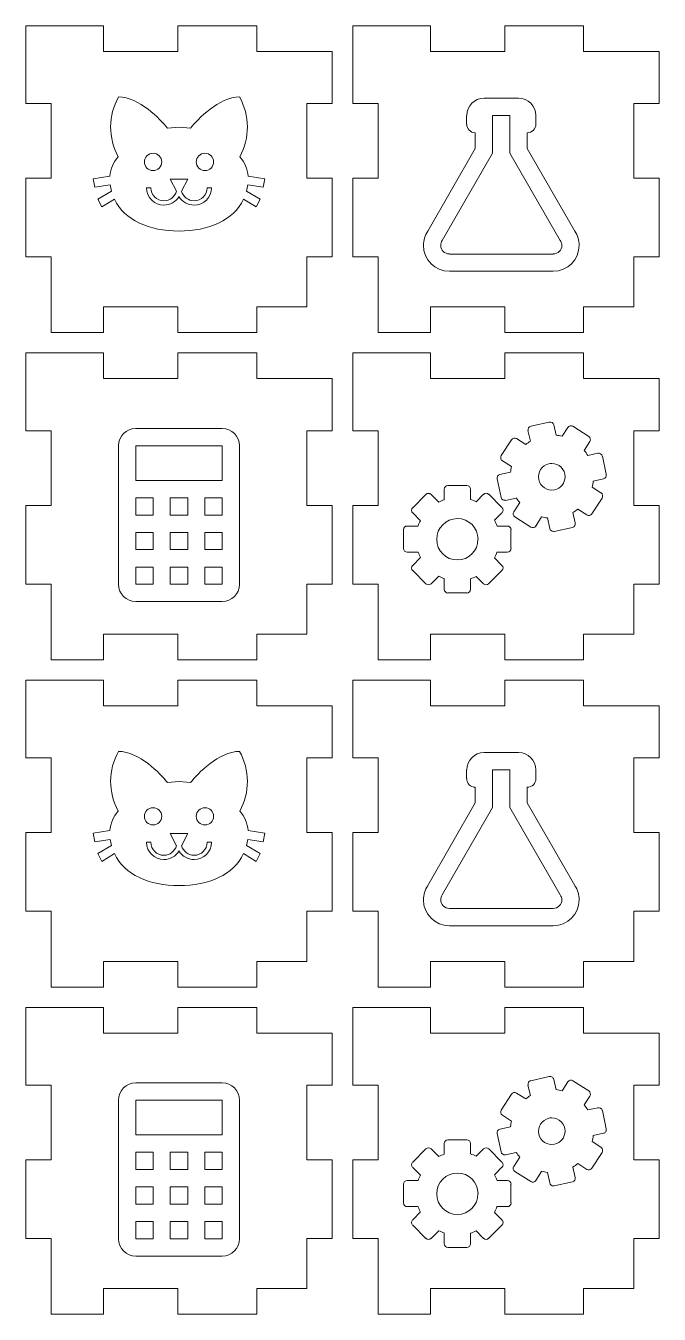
# Model space of a CAD drawing. Header units: millimetres. Extents: x 0 to 126, y 0 to 254.
# Drawn here: x 0 to 62, y 128 to 254 of the extents above; entities that cross this region are included whole.
import ezdxf

# ---------------------------------------------------------------- set-up
doc = ezdxf.new("R2010")
doc.units = ezdxf.units.MM
doc.layers.get('0').update_dxf_attribs({"lineweight": 25, "true_color": 0xffffff})
doc.layers.add('layer 1', color=3, linetype='Continuous', lineweight=25, true_color=0x00ff00)

msp = doc.modelspace()

# ---------------------------------------------------------------- linework, layer by layer
at = {"lineweight": 13}
for p, q in [((7.6, 254), (0, 254)), ((0, 246.4), (0, 254)), ((7.6, 254), (7.6, 251.5)), ((22.6, 254), (14.9, 254)), ((14.9, 254), (14.9, 251.5)), ((22.6, 254), (22.6, 251.5)), ((39.6, 254), (32, 254)), ((32, 246.4), (32, 254)), ((39.6, 254), (39.6, 251.5)), ((54.6, 254), (46.9, 254)), ((46.9, 254), (46.9, 251.5)), ((54.6, 254), (54.6, 251.5)), ((14.9, 251.5), (7.6, 251.5)), ((30, 251.5), (22.6, 251.5)), ((30, 246.4), (30, 251.5)), ((46.9, 251.5), (39.6, 251.5)), ((62, 251.5), (54.6, 251.5)), ((62, 246.4), (62, 251.5)), ((0, 246.4), (2.5, 246.4)), ((2.5, 239.1), (2.5, 246.4)), ((27.5, 239.1), (27.5, 246.4)), ((27.5, 246.4), (30, 246.4)), ((32, 246.4), (34.5, 246.4)), ((34.5, 239.1), (34.5, 246.4)), ((59.5, 239.1), (59.5, 246.4)), ((59.5, 246.4), (62, 246.4)), ((0, 231.4), (0, 239.1)), ((0, 239.1), (2.5, 239.1)), ((27.5, 239.1), (30, 239.1)), ((30, 231.4), (30, 239.1)), ((32, 231.4), (32, 239.1)), ((32, 239.1), (34.5, 239.1)), ((59.5, 239.1), (62, 239.1)), ((62, 231.4), (62, 239.1)), ((0, 231.4), (2.5, 231.4)), ((2.5, 224), (2.5, 231.4)), ((27.5, 226.5), (27.5, 231.4)), ((27.5, 231.4), (30, 231.4)), ((32, 231.4), (34.5, 231.4)), ((34.5, 224), (34.5, 231.4)), ((59.5, 226.5), (59.5, 231.4)), ((59.5, 231.4), (62, 231.4)), ((14.9, 226.5), (7.6, 226.5)), ((7.6, 226.5), (7.6, 224)), ((14.9, 226.5), (14.9, 224)), ((27.5, 226.5), (22.6, 226.5)), ((22.6, 226.5), (22.6, 224)), ((46.9, 226.5), (39.6, 226.5)), ((39.6, 226.5), (39.6, 224)), ((46.9, 226.5), (46.9, 224)), ((59.5, 226.5), (54.6, 226.5)), ((54.6, 226.5), (54.6, 224)), ((7.6, 224), (2.5, 224)), ((22.6, 224), (14.9, 224)), ((39.6, 224), (34.5, 224)), ((54.6, 224), (46.9, 224)), ((7.6, 222), (0, 222)), ((0, 214.4), (0, 222)), ((7.6, 222), (7.6, 219.5)), ((22.6, 222), (14.9, 222)), ((14.9, 222), (14.9, 219.5)), ((22.6, 222), (22.6, 219.5)), ((39.6, 222), (32, 222)), ((32, 214.4), (32, 222)), ((39.6, 222), (39.6, 219.5)), ((54.6, 222), (46.9, 222)), ((46.9, 222), (46.9, 219.5)), ((54.6, 222), (54.6, 219.5)), ((14.9, 219.5), (7.6, 219.5)), ((30, 219.5), (22.6, 219.5)), ((30, 214.4), (30, 219.5)), ((46.9, 219.5), (39.6, 219.5)), ((62, 219.5), (54.6, 219.5)), ((62, 214.4), (62, 219.5)), ((0, 214.4), (2.5, 214.4)), ((2.5, 207.1), (2.5, 214.4)), ((27.5, 207.1), (27.5, 214.4)), ((27.5, 214.4), (30, 214.4)), ((32, 214.4), (34.5, 214.4)), ((34.5, 207.1), (34.5, 214.4)), ((59.5, 207.1), (59.5, 214.4)), ((59.5, 214.4), (62, 214.4)), ((0, 199.4), (0, 207.1)), ((0, 207.1), (2.5, 207.1)), ((27.5, 207.1), (30, 207.1)), ((30, 199.4), (30, 207.1)), ((32, 199.4), (32, 207.1)), ((32, 207.1), (34.5, 207.1)), ((59.5, 207.1), (62, 207.1)), ((62, 199.4), (62, 207.1)), ((0, 199.4), (2.5, 199.4)), ((2.5, 192), (2.5, 199.4)), ((27.5, 194.5), (27.5, 199.4)), ((27.5, 199.4), (30, 199.4)), ((32, 199.4), (34.5, 199.4)), ((34.5, 192), (34.5, 199.4)), ((59.5, 194.5), (59.5, 199.4)), ((59.5, 199.4), (62, 199.4)), ((14.9, 194.5), (7.6, 194.5)), ((7.6, 194.5), (7.6, 192)), ((14.9, 194.5), (14.9, 192)), ((27.5, 194.5), (22.6, 194.5)), ((22.6, 194.5), (22.6, 192)), ((46.9, 194.5), (39.6, 194.5)), ((39.6, 194.5), (39.6, 192)), ((46.9, 194.5), (46.9, 192)), ((59.5, 194.5), (54.6, 194.5)), ((54.6, 194.5), (54.6, 192)), ((7.6, 192), (2.5, 192)), ((22.6, 192), (14.9, 192)), ((39.6, 192), (34.5, 192)), ((54.6, 192), (46.9, 192)), ((7.6, 190), (0, 190)), ((0, 182.4), (0, 190)), ((7.6, 190), (7.6, 187.5)), ((22.6, 190), (14.9, 190)), ((14.9, 190), (14.9, 187.5)), ((22.6, 190), (22.6, 187.5)), ((39.6, 190), (32, 190)), ((32, 182.4), (32, 190)), ((39.6, 190), (39.6, 187.5)), ((54.6, 190), (46.9, 190)), ((46.9, 190), (46.9, 187.5)), ((54.6, 190), (54.6, 187.5)), ((14.9, 187.5), (7.6, 187.5)), ((30, 187.5), (22.6, 187.5)), ((30, 182.4), (30, 187.5)), ((46.9, 187.5), (39.6, 187.5)), ((62, 187.5), (54.6, 187.5)), ((62, 182.4), (62, 187.5)), ((0, 182.4), (2.5, 182.4)), ((2.5, 175.1), (2.5, 182.4)), ((27.5, 175.1), (27.5, 182.4)), ((27.5, 182.4), (30, 182.4)), ((32, 182.4), (34.5, 182.4)), ((34.5, 175.1), (34.5, 182.4)), ((59.5, 175.1), (59.5, 182.4)), ((59.5, 182.4), (62, 182.4)), ((0, 167.4), (0, 175.1)), ((0, 175.1), (2.5, 175.1)), ((27.5, 175.1), (30, 175.1)), ((30, 167.4), (30, 175.1)), ((32, 167.4), (32, 175.1)), ((32, 175.1), (34.5, 175.1)), ((59.5, 175.1), (62, 175.1)), ((62, 167.4), (62, 175.1)), ((0, 167.4), (2.5, 167.4)), ((2.5, 160), (2.5, 167.4)), ((27.5, 162.5), (27.5, 167.4)), ((27.5, 167.4), (30, 167.4)), ((32, 167.4), (34.5, 167.4)), ((34.5, 160), (34.5, 167.4)), ((59.5, 162.5), (59.5, 167.4)), ((59.5, 167.4), (62, 167.4)), ((14.9, 162.5), (7.6, 162.5)), ((7.6, 162.5), (7.6, 160)), ((14.9, 162.5), (14.9, 160)), ((27.5, 162.5), (22.6, 162.5)), ((22.6, 162.5), (22.6, 160)), ((46.9, 162.5), (39.6, 162.5)), ((39.6, 162.5), (39.6, 160)), ((46.9, 162.5), (46.9, 160)), ((59.5, 162.5), (54.6, 162.5)), ((54.6, 162.5), (54.6, 160)), ((7.6, 160), (2.5, 160)), ((22.6, 160), (14.9, 160)), ((39.6, 160), (34.5, 160)), ((54.6, 160), (46.9, 160)), ((7.6, 158), (0, 158)), ((0, 150.4), (0, 158)), ((7.6, 158), (7.6, 155.5)), ((22.6, 158), (14.9, 158)), ((14.9, 158), (14.9, 155.5)), ((22.6, 158), (22.6, 155.5)), ((39.6, 158), (32, 158)), ((32, 150.4), (32, 158)), ((39.6, 158), (39.6, 155.5)), ((54.6, 158), (46.9, 158)), ((46.9, 158), (46.9, 155.5)), ((54.6, 158), (54.6, 155.5)), ((14.9, 155.5), (7.6, 155.5)), ((30, 155.5), (22.6, 155.5)), ((30, 150.4), (30, 155.5)), ((46.9, 155.5), (39.6, 155.5)), ((62, 155.5), (54.6, 155.5)), ((62, 150.4), (62, 155.5)), ((0, 150.4), (2.5, 150.4)), ((2.5, 143.1), (2.5, 150.4)), ((27.5, 143.1), (27.5, 150.4)), ((27.5, 150.4), (30, 150.4)), ((32, 150.4), (34.5, 150.4)), ((34.5, 143.1), (34.5, 150.4)), ((59.5, 143.1), (59.5, 150.4)), ((59.5, 150.4), (62, 150.4)), ((0, 135.4), (0, 143.1)), ((0, 143.1), (2.5, 143.1)), ((27.5, 143.1), (30, 143.1)), ((30, 135.4), (30, 143.1)), ((32, 135.4), (32, 143.1)), ((32, 143.1), (34.5, 143.1)), ((59.5, 143.1), (62, 143.1)), ((62, 135.4), (62, 143.1)), ((0, 135.4), (2.5, 135.4)), ((2.5, 128), (2.5, 135.4)), ((27.5, 130.5), (27.5, 135.4)), ((27.5, 135.4), (30, 135.4)), ((32, 135.4), (34.5, 135.4)), ((34.5, 128), (34.5, 135.4)), ((59.5, 130.5), (59.5, 135.4)), ((59.5, 135.4), (62, 135.4)), ((14.9, 130.5), (7.6, 130.5)), ((7.6, 130.5), (7.6, 128)), ((14.9, 130.5), (14.9, 128)), ((27.5, 130.5), (22.6, 130.5)), ((22.6, 130.5), (22.6, 128)), ((46.9, 130.5), (39.6, 130.5)), ((39.6, 130.5), (39.6, 128)), ((46.9, 130.5), (46.9, 128)), ((59.5, 130.5), (54.6, 130.5)), ((54.6, 130.5), (54.6, 128)), ((7.6, 128), (2.5, 128)), ((22.6, 128), (14.9, 128)), ((39.6, 128), (34.5, 128)), ((54.6, 128), (46.9, 128))]:
    msp.add_line(p, q, dxfattribs=at)
at = {"layer": 'layer 1', "lineweight": 9}
for p, q in [((44.85, 246.92), (48.23, 246.92)), ((43.15, 244.38), (43.15, 245.23)), ((47.39, 245.23), (45.69, 245.23)), ((45.69, 245.23), (45.69, 241.54)), ((47.39, 241.54), (47.39, 245.23)), ((49.93, 245.23), (49.93, 244.38)), ((15, 244.08), (13.87, 244)), ((16.13, 244), (15, 244.08)), ((44, 242), (44, 243.53)), ((49.08, 243.53), (49.08, 242)), ((39.34, 233.91), (44, 242)), ((49.08, 242), (53.74, 233.91)), ((45.69, 241.54), (40.77, 233.01)), ((52.31, 233.01), (47.39, 241.54)), ((8.23, 239.29), (6.59, 239.04)), ((6.59, 239.04), (6.77, 238.21)), ((6.77, 238.21), (8.26, 238.43)), ((8.26, 238.43), (8.38, 237.83)), ((11.82, 238.15), (12.25, 238.15)), ((14.15, 239), (15.85, 239)), ((14.75, 237.82), (14.15, 239)), ((15.85, 239), (15.25, 237.82)), ((17.75, 238.15), (18.17, 238.15)), ((21.62, 237.83), (21.74, 238.43)), ((21.74, 238.43), (23.23, 238.21)), ((23.41, 239.04), (21.77, 239.29)), ((23.23, 238.21), (23.41, 239.04)), ((8.38, 237.83), (7.05, 237.04)), ((7.05, 237.04), (7.45, 236.28)), ((7.45, 236.28), (8.68, 237.04)), ((15, 237.31), (15, 237.31)), ((15, 237.31), (15, 237.31)), ((21.32, 237.04), (22.55, 236.28)), ((22.95, 237.04), (21.62, 237.83)), ((22.55, 236.28), (22.95, 237.04)), ((41.46, 231.68), (51.62, 231.68)), ((51.62, 229.99), (41.46, 229.99)), ((10.77, 214.62), (19.23, 214.62)), ((49.15, 214.41), (49.41, 213.39)), ((51.23, 215.24), (49.43, 214.84)), ((51.9, 213.96), (51.68, 214.97)), ((53.05, 214.73), (52.49, 213.86)), ((55.1, 213.83), (53.55, 214.83)), ((47.54, 213.52), (46.54, 211.97)), ((48.93, 213.06), (48.04, 213.63)), ((54.64, 212.47), (55.21, 213.33)), ((9.07, 199.38), (9.07, 212.93)), ((10.77, 212.93), (10.77, 209.54)), ((19.23, 212.93), (10.77, 212.93)), ((19.23, 209.54), (19.23, 212.93)), ((20.93, 212.93), (20.93, 199.38)), ((56, 212.19), (55.01, 211.98)), ((56.82, 210.14), (56.43, 211.92)), ((46.65, 211.47), (47.55, 210.89)), ((10.77, 209.54), (19.23, 209.54)), ((46.13, 209.68), (46.52, 207.87)), ((47.45, 210.34), (46.4, 210.11)), ((55.54, 209.48), (56.53, 209.7)), ((39.17, 208.16), (37.87, 206.86)), ((40.43, 207.41), (39.67, 208.16)), ((40.96, 208.69), (40.96, 207.64)), ((43.17, 209.05), (41.32, 209.05)), ((43.53, 207.68), (43.53, 208.69)), ((44.8, 208.18), (44.08, 207.45)), ((46.61, 206.88), (45.31, 208.18)), ((51.75, 208.63), (51.75, 208.63)), ((56.29, 208.33), (55.44, 208.88)), ((10.77, 207.85), (10.77, 206.15)), ((12.46, 207.85), (10.77, 207.85)), ((12.46, 206.15), (12.46, 207.85)), ((14.15, 207.85), (14.15, 206.15)), ((15.85, 207.85), (14.15, 207.85)), ((15.85, 206.15), (15.85, 207.85)), ((17.54, 207.85), (17.54, 206.15)), ((19.23, 207.85), (17.54, 207.85)), ((19.23, 206.15), (19.23, 207.85)), ((46.95, 207.59), (48, 207.82)), ((48.34, 207.37), (47.77, 206.46)), ((54.03, 206.73), (54.91, 206.16)), ((55.41, 206.27), (56.4, 207.82)), ((10.77, 206.15), (12.46, 206.15)), ((14.15, 206.15), (15.85, 206.15)), ((17.54, 206.15), (19.23, 206.15)), ((37.87, 206.36), (38.63, 205.6)), ((45.89, 205.64), (46.61, 206.37)), ((47.87, 205.97), (49.42, 204.97)), ((49.92, 205.08), (50.49, 205.97)), ((51.06, 205.87), (51.28, 204.84)), ((53.76, 205.38), (53.54, 206.39)), ((10.77, 204.46), (10.77, 202.77)), ((12.46, 204.46), (10.77, 204.46)), ((12.46, 202.77), (12.46, 204.46)), ((14.15, 204.46), (14.15, 202.77)), ((15.85, 204.46), (14.15, 204.46)), ((15.85, 202.77), (15.85, 204.46)), ((17.54, 204.46), (17.54, 202.77)), ((19.23, 204.46), (17.54, 204.46)), ((19.23, 202.77), (19.23, 204.46)), ((36.97, 204.72), (36.97, 202.88)), ((38.41, 205.08), (37.33, 205.08)), ((47.14, 205.08), (46.13, 205.08)), ((47.49, 202.88), (47.49, 204.72)), ((51.64, 204.55), (51.72, 204.55)), ((51.72, 204.55), (53.52, 204.94)), ((10.77, 202.77), (12.46, 202.77)), ((14.15, 202.77), (15.85, 202.77)), ((17.54, 202.77), (19.23, 202.77)), ((37.33, 202.52), (38.41, 202.52)), ((38.62, 202), (37.87, 201.23)), ((46.6, 201.23), (45.88, 201.96)), ((46.12, 202.52), (47.13, 202.52)), ((10.77, 201.07), (10.77, 199.38)), ((12.46, 201.07), (10.77, 201.07)), ((12.46, 199.38), (12.46, 201.07)), ((14.15, 201.07), (14.15, 199.38)), ((15.85, 201.07), (14.15, 201.07)), ((15.85, 199.38), (15.85, 201.07)), ((17.54, 201.07), (17.54, 199.38)), ((19.23, 201.07), (17.54, 201.07)), ((19.23, 199.38), (19.23, 201.07)), ((37.87, 200.72), (39.17, 199.42)), ((45.3, 199.42), (46.6, 200.72)), ((10.77, 199.38), (12.46, 199.38)), ((14.15, 199.38), (15.85, 199.38)), ((17.54, 199.38), (19.23, 199.38)), ((39.68, 199.42), (40.43, 200.17)), ((40.96, 199.94), (40.96, 198.89)), ((43.52, 198.89), (43.52, 199.92)), ((44.07, 200.15), (44.79, 199.42)), ((41.32, 198.53), (43.16, 198.53)), ((19.23, 197.69), (10.77, 197.69)), ((44.85, 182.92), (48.23, 182.92)), ((43.15, 180.38), (43.15, 181.23)), ((47.39, 181.23), (45.69, 181.23)), ((45.69, 181.23), (45.69, 177.54)), ((47.39, 177.54), (47.39, 181.23)), ((49.93, 181.23), (49.93, 180.38)), ((15, 180.08), (13.87, 180)), ((16.13, 180), (15, 180.08)), ((44, 178), (44, 179.53)), ((49.08, 179.53), (49.08, 178)), ((39.34, 169.91), (44, 178)), ((49.08, 178), (53.74, 169.91)), ((45.69, 177.54), (40.77, 169.01)), ((52.31, 169.01), (47.39, 177.54)), ((8.23, 175.29), (6.59, 175.04)), ((23.41, 175.04), (21.77, 175.29)), ((6.59, 175.04), (6.77, 174.21)), ((6.77, 174.21), (8.26, 174.43)), ((8.26, 174.43), (8.38, 173.83)), ((11.82, 174.15), (12.25, 174.15)), ((14.15, 175), (15.85, 175)), ((14.75, 173.82), (14.15, 175)), ((15.85, 175), (15.25, 173.82)), ((17.75, 174.15), (18.17, 174.15)), ((21.62, 173.83), (21.74, 174.43)), ((21.74, 174.43), (23.23, 174.21)), ((23.23, 174.21), (23.41, 175.04)), ((8.38, 173.83), (7.05, 173.04)), ((7.05, 173.04), (7.45, 172.28)), ((7.45, 172.28), (8.68, 173.04)), ((15, 173.31), (15, 173.31)), ((15, 173.31), (15, 173.31)), ((21.32, 173.04), (22.55, 172.28)), ((22.95, 173.04), (21.62, 173.83)), ((22.55, 172.28), (22.95, 173.04)), ((41.46, 167.68), (51.62, 167.68)), ((51.62, 165.99), (41.46, 165.99)), ((51.23, 151.24), (49.43, 150.84)), ((10.77, 150.62), (19.23, 150.62)), ((49.15, 150.41), (49.41, 149.39)), ((51.9, 149.96), (51.68, 150.97)), ((53.05, 150.73), (52.49, 149.86)), ((55.1, 149.83), (53.55, 150.83)), ((9.07, 135.38), (9.07, 148.93)), ((10.77, 148.93), (10.77, 145.54)), ((19.23, 148.93), (10.77, 148.93)), ((19.23, 145.54), (19.23, 148.93)), ((20.93, 148.93), (20.93, 135.38)), ((47.54, 149.52), (46.54, 147.97)), ((48.93, 149.06), (48.04, 149.63)), ((54.64, 148.47), (55.21, 149.33)), ((46.65, 147.47), (47.55, 146.89)), ((56, 148.19), (55.01, 147.98)), ((56.82, 146.14), (56.43, 147.92)), ((47.45, 146.34), (46.4, 146.11)), ((10.77, 145.54), (19.23, 145.54)), ((43.17, 145.05), (41.32, 145.05)), ((46.13, 145.68), (46.52, 143.87)), ((55.54, 145.48), (56.53, 145.7)), ((10.77, 143.85), (10.77, 142.15)), ((12.46, 143.85), (10.77, 143.85)), ((12.46, 142.15), (12.46, 143.85)), ((14.15, 143.85), (14.15, 142.15)), ((15.85, 143.85), (14.15, 143.85)), ((15.85, 142.15), (15.85, 143.85)), ((17.54, 143.85), (17.54, 142.15)), ((19.23, 143.85), (17.54, 143.85)), ((19.23, 142.15), (19.23, 143.85)), ((39.17, 144.16), (37.87, 142.86)), ((40.43, 143.41), (39.67, 144.16)), ((40.96, 144.69), (40.96, 143.64)), ((43.53, 143.68), (43.53, 144.69)), ((44.8, 144.18), (44.08, 143.45)), ((46.61, 142.88), (45.31, 144.18)), ((46.95, 143.59), (48, 143.82)), ((51.75, 144.63), (51.75, 144.63)), ((55.41, 142.27), (56.4, 143.82)), ((56.29, 144.33), (55.44, 144.88)), ((48.34, 143.37), (47.77, 142.46)), ((53.76, 141.38), (53.54, 142.39)), ((54.03, 142.73), (54.91, 142.16)), ((10.77, 142.15), (12.46, 142.15)), ((14.15, 142.15), (15.85, 142.15)), ((17.54, 142.15), (19.23, 142.15)), ((37.87, 142.36), (38.63, 141.6)), ((45.89, 141.64), (46.61, 142.37)), ((47.87, 141.97), (49.42, 140.97)), ((49.92, 141.08), (50.49, 141.97)), ((51.06, 141.87), (51.28, 140.84)), ((10.77, 140.46), (10.77, 138.77)), ((12.46, 140.46), (10.77, 140.46)), ((12.46, 138.77), (12.46, 140.46)), ((14.15, 140.46), (14.15, 138.77)), ((15.85, 140.46), (14.15, 140.46)), ((15.85, 138.77), (15.85, 140.46)), ((17.54, 140.46), (17.54, 138.77)), ((19.23, 140.46), (17.54, 140.46)), ((19.23, 138.77), (19.23, 140.46)), ((36.97, 140.72), (36.97, 138.88)), ((38.41, 141.08), (37.33, 141.08)), ((47.14, 141.08), (46.13, 141.08)), ((47.49, 138.88), (47.49, 140.72)), ((51.64, 140.55), (51.72, 140.55)), ((51.72, 140.55), (53.52, 140.94)), ((10.77, 138.77), (12.46, 138.77)), ((14.15, 138.77), (15.85, 138.77)), ((17.54, 138.77), (19.23, 138.77)), ((37.33, 138.52), (38.41, 138.52)), ((38.62, 138), (37.87, 137.23)), ((46.6, 137.23), (45.88, 137.96)), ((46.12, 138.52), (47.13, 138.52)), ((10.77, 137.07), (10.77, 135.38)), ((12.46, 137.07), (10.77, 137.07)), ((12.46, 135.38), (12.46, 137.07)), ((14.15, 137.07), (14.15, 135.38)), ((15.85, 137.07), (14.15, 137.07)), ((15.85, 135.38), (15.85, 137.07)), ((17.54, 137.07), (17.54, 135.38)), ((19.23, 137.07), (17.54, 137.07)), ((19.23, 135.38), (19.23, 137.07)), ((37.87, 136.72), (39.17, 135.42)), ((39.68, 135.42), (40.43, 136.17)), ((44.07, 136.15), (44.79, 135.42)), ((45.3, 135.42), (46.6, 136.72)), ((10.77, 135.38), (12.46, 135.38)), ((14.15, 135.38), (15.85, 135.38)), ((17.54, 135.38), (19.23, 135.38)), ((40.96, 135.94), (40.96, 134.89)), ((43.52, 134.89), (43.52, 135.92)), ((19.23, 133.69), (10.77, 133.69)), ((41.32, 134.53), (43.16, 134.53))]:
    msp.add_line(p, q, dxfattribs=at)
for centre, radius, start, end in [((14.39, 244.09), 6.08, 150.907, 208.4296), ((15.61, 244.09), 6.08, 331.5704, 29.093), ((44.85, 245.23), 1.69, 90, 180), ((48.23, 245.23), 1.69, 0, 90), ((44, 244.38), 0.847, 180, 270), ((49.08, 244.38), 0.847, 270, 0), ((11.64, 238.96), 3.43, 139.3132, 174.4742), ((12.46, 240.69), 0.847, 90, 180), ((12.46, 240.69), 0.847, 180, 270), ((12.46, 240.69), 0.847, 0, 90), ((12.46, 240.69), 0.847, 270, 0), ((17.54, 240.69), 0.847, 90, 180), ((17.54, 240.69), 0.847, 180, 270), ((17.54, 240.69), 0.847, 0, 90), ((17.54, 240.69), 0.847, 270, 0), ((18.36, 238.96), 3.43, 5.5258, 40.6868), ((13.52, 238.15), 1.69, 180, 270), ((13.52, 238.15), 1.27, 180, 270), ((16.48, 238.15), 1.27, 270, 0), ((16.48, 238.15), 1.69, 270, 0), ((13.5, 238.18), 1.3, 270.8003, 344.0691), ((13.52, 238.19), 1.73, 270.1072, 329.3826), ((16.48, 238.19), 1.73, 210.6174, 269.8928), ((16.5, 238.18), 1.3, 195.9309, 269.1997), ((41.36, 232.53), 2.44, 145.7313, 180.1621), ((51.72, 232.53), 2.44, 359.8379, 34.2687), ((41.46, 232.53), 2.54, 180, 270), ((41.47, 232.52), 0.859, 145.3509, 179.5979), ((41.46, 232.53), 0.847, 180, 270), ((51.62, 232.53), 0.847, 270, 0), ((51.62, 232.53), 2.54, 270, 0), ((51.61, 232.52), 0.859, 0.4021, 34.6491), ((10.77, 212.93), 1.69, 90, 180), ((19.23, 212.93), 1.69, 0, 90), ((49.51, 214.49), 0.361, 102.5274, 192.3435), ((51.33, 214.91), 0.344, 102.7943, 105.3596), ((51.33, 214.89), 0.361, 12.9472, 102.9572), ((53.35, 214.53), 0.361, 57.3458, 147.1838), ((47.85, 213.32), 0.361, 57.3458, 147.1838), ((51.51, 209.89), 4.08, 121.0209, 129.1391), ((51.52, 209.98), 4, 75.9652, 84.5406), ((54.9, 213.53), 0.361, 327.3458, 57.1838), ((46.84, 211.77), 0.361, 147.3458, 237.1838), ((51.58, 209.87), 4.02, 31.5389, 40.3181), ((56.07, 211.84), 0.361, 12.5219, 102.349), ((51.48, 209.92), 4.05, 166.0527, 174.0587), ((51.48, 209.9), 1.3, 102.4468, 192.2313), ((51.47, 209.87), 1.33, 89.8822, 101.9809), ((51.48, 209.9), 1.3, 0.083, 90.0841), ((46.48, 209.75), 0.361, 102.5219, 192.349), ((51.49, 209.92), 1.32, 193.2208, 281.4574), ((51.48, 209.9), 1.3, 282.103, 0.0826), ((51.54, 209.89), 4.02, 345.4095, 354.1023), ((56.46, 210.05), 0.361, 281.0198, 11.0241), ((56.47, 210.05), 0.358, 10.9877, 13.7809), ((39.42, 207.91), 0.361, 45.1677, 134.8323), ((41.32, 208.69), 0.361, 90.0025, 179.9975), ((43.17, 208.69), 0.361, 0.0025, 89.9975), ((45.06, 207.92), 0.361, 45.1677, 134.8323), ((56.11, 208.04), 0.343, 56.076, 58.6169), ((56.1, 208.02), 0.361, 326.1941, 56.1913), ((38.12, 206.61), 0.361, 135.1677, 224.8323), ((42.26, 203.81), 4.05, 108.7844, 116.9526), ((42.3, 203.86), 4.01, 63.6746, 72.207), ((46.87, 207.95), 0.361, 192.5219, 282.349), ((46.36, 206.62), 0.361, 315.1677, 44.8323), ((51.42, 210.05), 4.08, 213.011, 221.0193), ((51.48, 209.94), 4.1, 300.2056, 308.5249), ((42.24, 203.78), 4.05, 153.2717, 161.2043), ((42.24, 203.78), 2.02, 90.0006, 179.9994), ((42.24, 203.78), 2.03, 0.1013, 89.8987), ((42.28, 203.81), 4.05, 18.2964, 26.9434), ((48.07, 206.27), 0.361, 147.3458, 237.1838), ((51.5, 209.87), 4.02, 255.424, 263.6453), ((53.41, 205.29), 0.361, 287.8239, 14.9552), ((55.11, 206.47), 0.361, 237.3458, 327.1838), ((37.33, 204.72), 0.361, 90.0025, 179.9975), ((47.13, 204.72), 0.361, 359.9773, 88.2778), ((49.62, 205.28), 0.361, 237.3458, 327.1838), ((51.63, 204.91), 0.361, 192.108, 271.2745), ((37.33, 202.88), 0.361, 180.0025, 269.9975), ((42.24, 203.78), 2.02, 180.0006, 269.9994), ((42.24, 203.78), 2.02, 270.0006, 359.9994), ((47.13, 202.88), 0.361, 270.0025, 359.9975), ((42.24, 203.77), 4.03, 198.1197, 206.1628), ((42.31, 203.78), 4.01, 333.0166, 341.7437), ((38.12, 200.97), 0.361, 135.1677, 224.8323), ((46.35, 200.98), 0.361, 315.1677, 44.8323), ((10.77, 199.38), 1.69, 180, 270), ((19.23, 199.38), 1.69, 270, 0), ((39.42, 199.68), 0.361, 225.1677, 314.8323), ((42.27, 203.8), 4.07, 243.0712, 251.1918), ((42.29, 203.76), 4.03, 287.8135, 296.3049), ((45.05, 199.68), 0.361, 225.1677, 314.8323), ((41.32, 198.89), 0.361, 180.0025, 269.9975), ((43.16, 198.89), 0.361, 270.0025, 359.9975), ((14.39, 180.09), 6.08, 150.907, 208.4296), ((15.61, 180.09), 6.08, 331.5704, 29.093), ((44.85, 181.23), 1.69, 90, 180), ((48.23, 181.23), 1.69, 0, 90), ((44, 180.38), 0.847, 180, 270), ((49.08, 180.38), 0.847, 270, 0), ((11.64, 174.96), 3.43, 139.3132, 174.4742), ((12.46, 176.69), 0.847, 90, 180), ((12.46, 176.69), 0.847, 180, 270), ((12.46, 176.69), 0.847, 0, 90), ((12.46, 176.69), 0.847, 270, 0), ((17.54, 176.69), 0.847, 90, 180), ((17.54, 176.69), 0.847, 180, 270), ((17.54, 176.69), 0.847, 0, 90), ((17.54, 176.69), 0.847, 270, 0), ((18.36, 174.96), 3.43, 5.5258, 40.6868), ((13.52, 174.15), 1.69, 180, 270), ((13.52, 174.15), 1.27, 180, 270), ((16.48, 174.15), 1.27, 270, 0), ((16.48, 174.15), 1.69, 270, 0), ((13.5, 174.18), 1.3, 270.8003, 344.0691), ((13.52, 174.19), 1.73, 270.1072, 329.3826), ((16.48, 174.19), 1.73, 210.6174, 269.8928), ((16.5, 174.18), 1.3, 195.9309, 269.1997), ((41.36, 168.53), 2.44, 145.7313, 180.1621), ((41.47, 168.52), 0.859, 145.3509, 179.5979), ((51.61, 168.52), 0.859, 0.4021, 34.6491), ((51.72, 168.53), 2.44, 359.8379, 34.2687), ((41.46, 168.53), 2.54, 180, 270), ((41.46, 168.53), 0.847, 180, 270), ((51.62, 168.53), 0.847, 270, 0), ((51.62, 168.53), 2.54, 270, 0), ((51.33, 150.91), 0.344, 102.7943, 105.3596), ((51.33, 150.89), 0.361, 12.9472, 102.9572), ((10.77, 148.93), 1.69, 90, 180), ((19.23, 148.93), 1.69, 0, 90), ((49.51, 150.49), 0.361, 102.5274, 192.3435), ((51.52, 145.98), 4, 75.9652, 84.5406), ((53.35, 150.53), 0.361, 57.3458, 147.1838), ((47.85, 149.32), 0.361, 57.3458, 147.1838), ((51.51, 145.89), 4.08, 121.0209, 129.1391), ((54.9, 149.53), 0.361, 327.3458, 57.1838), ((46.84, 147.77), 0.361, 147.3458, 237.1838), ((51.58, 145.87), 4.02, 31.5389, 40.3181), ((56.07, 147.84), 0.361, 12.5219, 102.349), ((51.48, 145.92), 4.05, 166.0527, 174.0587), ((51.48, 145.9), 1.3, 102.4468, 192.2313), ((51.47, 145.87), 1.33, 89.8822, 101.9809), ((51.48, 145.9), 1.3, 0.083, 90.0841), ((41.32, 144.69), 0.361, 90.0025, 179.9975), ((43.17, 144.69), 0.361, 0.0025, 89.9975), ((46.48, 145.75), 0.361, 102.5219, 192.349), ((51.49, 145.92), 1.32, 193.2208, 281.4574), ((51.48, 145.9), 1.3, 282.103, 0.0826), ((51.54, 145.89), 4.02, 345.4095, 354.1023), ((56.46, 146.05), 0.361, 281.0198, 11.0241), ((56.47, 146.05), 0.358, 10.9877, 13.7809), ((39.42, 143.91), 0.361, 45.1677, 134.8323), ((42.3, 139.86), 4.01, 63.6746, 72.207), ((45.06, 143.92), 0.361, 45.1677, 134.8323), ((46.87, 143.95), 0.361, 192.5219, 282.349), ((51.42, 146.05), 4.08, 213.011, 221.0193), ((56.11, 144.04), 0.343, 56.076, 58.6169), ((56.1, 144.02), 0.361, 326.1941, 56.1913), ((38.12, 142.61), 0.361, 135.1677, 224.8323), ((42.26, 139.81), 4.05, 108.7844, 116.9526), ((46.36, 142.62), 0.361, 315.1677, 44.8323), ((48.07, 142.27), 0.361, 147.3458, 237.1838), ((51.48, 145.94), 4.1, 300.2056, 308.5249), ((42.24, 139.78), 4.05, 153.2717, 161.2043), ((42.24, 139.78), 2.02, 90.0006, 179.9994), ((42.24, 139.78), 2.03, 0.1013, 89.8987), ((42.28, 139.81), 4.05, 18.2964, 26.9434), ((51.5, 145.87), 4.02, 255.424, 263.6453), ((53.41, 141.29), 0.361, 287.8239, 14.9552), ((55.11, 142.47), 0.361, 237.3458, 327.1838), ((37.33, 140.72), 0.361, 90.0025, 179.9975), ((47.13, 140.72), 0.361, 359.9773, 88.2778), ((49.62, 141.28), 0.361, 237.3458, 327.1838), ((51.63, 140.91), 0.361, 192.108, 271.2745), ((37.33, 138.88), 0.361, 180.0025, 269.9975), ((42.24, 139.78), 2.02, 180.0006, 269.9994), ((42.24, 139.78), 2.02, 270.0006, 359.9994), ((47.13, 138.88), 0.361, 270.0025, 359.9975), ((42.24, 139.77), 4.03, 198.1197, 206.1628), ((42.31, 139.78), 4.01, 333.0166, 341.7437), ((38.12, 136.97), 0.361, 135.1677, 224.8323), ((42.27, 139.8), 4.07, 243.0712, 251.1918), ((42.29, 139.76), 4.03, 287.8135, 296.3049), ((46.35, 136.98), 0.361, 315.1677, 44.8323), ((10.77, 135.38), 1.69, 180, 270), ((19.23, 135.38), 1.69, 270, 0), ((39.42, 135.68), 0.361, 225.1677, 314.8323), ((41.32, 134.89), 0.361, 180.0025, 269.9975), ((43.16, 134.89), 0.361, 270.0025, 359.9975), ((45.05, 135.68), 0.361, 225.1677, 314.8323)]:
    msp.add_arc(centre, radius, start, end, dxfattribs=at)
for points in [[(13.87, 244), (13.15, 244.87), (11.11, 247.04), (9.07, 247.04)], [(20.93, 247.04), (18.89, 247.04), (16.85, 244.87), (16.13, 244)], [(8.68, 237.04), (9.65, 234.97), (12.11, 233.92), (15, 233.92)], [(15, 233.92), (17.89, 233.92), (20.35, 234.97), (21.32, 237.04)], [(13.87, 180), (13.15, 180.87), (11.11, 183.04), (9.07, 183.04)], [(20.93, 183.04), (18.89, 183.04), (16.85, 180.87), (16.13, 180)], [(8.68, 173.04), (9.65, 170.97), (12.11, 169.92), (15, 169.92)], [(15, 169.92), (17.89, 169.92), (20.35, 170.97), (21.32, 173.04)]]:
    msp.add_open_spline(points, degree=3, dxfattribs=at)

doc.saveas('drawing.dxf')
